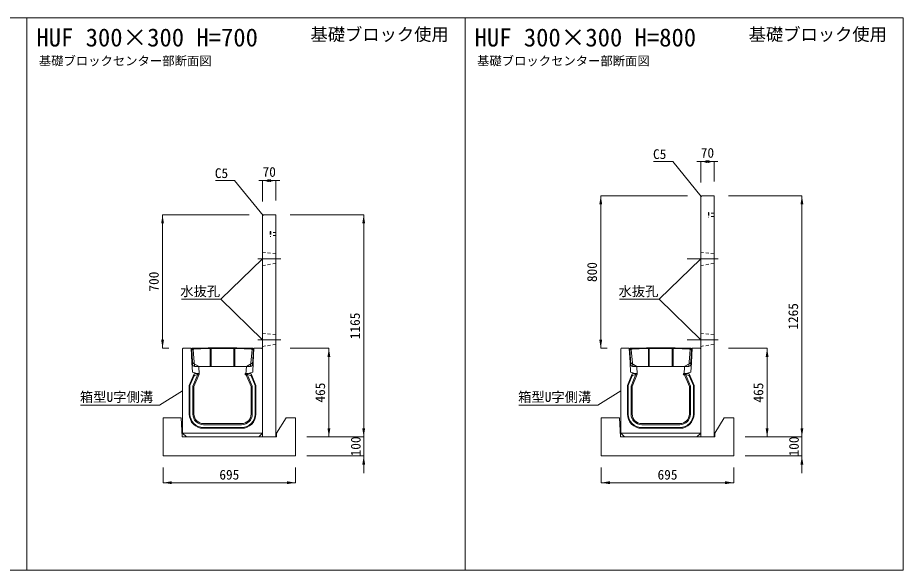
# Model space of a CAD drawing. Units: millimetres at full size. Extents: x 173025 to 194922, y 53822 to 64534.
# Drawn here: x 190274 to 194922, y 58179 to 61079 of the extents above; entities that cross this region are included whole.
import ezdxf
from ezdxf.enums import TextEntityAlignment as Align

# ---------------------------------------------------------------- set-up
doc = ezdxf.new("R2010")
doc.units = ezdxf.units.MM
doc.header["$LTSCALE"] = 20
doc.header["$PDMODE"] = 32
doc.header["$PDSIZE"] = 10
for name, pattern in [('DASHED', [7.5, 6, -1.5]), ('USER1', [28.575, 19.05, -3.175, 3.175, -3.175]), ('USER2', [1.35, 0.75, -0.6])]:
    doc.linetypes.add(name, pattern=pattern)
for name, color, linetype, lineweight in [('0_2', 7, 'Continuous', 20), ('パネックス', 2, 'Continuous', 13), ('図枠', 5, 'Continuous', 13), ('基礎ブロック', 2, 'Continuous', 13), ('寸法線', 7, 'Continuous', 13), ('引出線', 4, 'Continuous', 13), ('本体', 2, 'Continuous', 9), ('箱型U字側溝', 2, 'Continuous', 9), ('ｲﾝｻｰﾄ', 3, 'USER2', 9)]:
    doc.layers.add(name, color=color, linetype=linetype, lineweight=lineweight)
doc.layers.add('文字', color=7, linetype='Continuous')
doc.styles.add('ＭＳ ゴシック', font='')
doc.styles.get('ＭＳ ゴシック').set_extended_font_data('MS Gothic')

# ---------------------------------------------------------------- blocks, each defined once
blk = doc.blocks.new('filled_arrow')
at = {"color": 0, "linetype": 'Continuous', "lineweight": -2}
blk.add_solid([(7.5, 1.25), (0, 0), (7.5, -1.25)], dxfattribs=at)

msp = doc.modelspace()

# ---------------------------------------------------------------- hatches: boundary and pattern name
at = {"layer": '引出線'}
for points in [[(191558.93, 59813.91), (191557.68, 59813.05), (191558.02, 59812.69)], [(193858.93, 59813.91), (193857.68, 59813.05), (193858.02, 59812.69)]]:
    msp.add_hatch(color=256, dxfattribs=at).paths.add_polyline_path(points)

# ---------------------------------------------------------------- linework, layer by layer
at = {"layer": 'パネックス'}
for p, q in [((193858.93, 60138.91), (193863.93, 60143.91)), ((193858.93, 58878.91), (193858.93, 60138.91)), ((193863.93, 60143.91), (193928.93, 60143.91)), ((193928.93, 60143.91), (193928.93, 58878.91)), ((191558.93, 60038.91), (191563.93, 60043.91)), ((191558.93, 58878.91), (191558.93, 60038.91)), ((191563.93, 60043.91), (191628.93, 60043.91)), ((191628.93, 60043.91), (191628.93, 58878.91)), ((191558.93, 59343.91), (191538.93, 59343.91)), ((193858.93, 59343.91), (193838.93, 59343.91)), ((191628.93, 58878.91), (191558.93, 58878.91)), ((193928.93, 58878.91), (193858.93, 58878.91))]:
    msp.add_line(p, q, dxfattribs=at)
at = {"layer": '図枠'}
for p, q in [((179921.93, 61078.91), (194921.93, 61078.91)), ((190321.93, 61078.91), (190321.93, 58178.91)), ((192621.93, 61078.91), (192621.93, 58178.91)), ((194921.93, 61078.91), (194921.93, 58178.91)), ((179921.93, 58178.91), (194921.93, 58178.91))]:
    msp.add_line(p, q, dxfattribs=at)
at = {"layer": '基礎ブロック'}
for p, q in [((191131.93, 58978.91), (191036.93, 58978.91)), ((191036.93, 58978.91), (191036.93, 58878.91)), ((191131.93, 58978.91), (191136.93, 58878.91)), ((191631.93, 58898.91), (191681.93, 58978.91)), ((191731.93, 58978.91), (191681.93, 58978.91)), ((191731.93, 58878.91), (191731.93, 58978.91)), ((193431.93, 58978.91), (193336.93, 58978.91)), ((193336.93, 58978.91), (193336.93, 58878.91)), ((193431.93, 58978.91), (193436.93, 58878.91)), ((193931.93, 58898.91), (193981.93, 58978.91)), ((194031.93, 58978.91), (193981.93, 58978.91)), ((194031.93, 58878.91), (194031.93, 58978.91)), ((191631.93, 58878.91), (191631.93, 58898.91)), ((193931.93, 58878.91), (193931.93, 58898.91)), ((191036.93, 58778.91), (191036.93, 58878.91)), ((191136.93, 58878.91), (191631.93, 58878.91)), ((191731.93, 58778.91), (191731.93, 58878.91)), ((193336.93, 58778.91), (193336.93, 58878.91)), ((193436.93, 58878.91), (193931.93, 58878.91)), ((194031.93, 58778.91), (194031.93, 58878.91)), ((191036.93, 58778.91), (191731.93, 58778.91)), ((193336.93, 58778.91), (194031.93, 58778.91))]:
    msp.add_line(p, q, dxfattribs=at)
at = {"layer": '寸法線'}
for p, q in [((193838.93, 60323.91), (193948.93, 60323.91)), ((193858.93, 60213.91), (193858.93, 60323.91)), ((193928.93, 60218.91), (193928.93, 60323.91)), ((191538.93, 60223.91), (191648.93, 60223.91)), ((191558.93, 60113.91), (191558.93, 60223.91)), ((191628.93, 60118.91), (191628.93, 60223.91)), ((193333.93, 59343.91), (193333.93, 60143.91)), ((193788.93, 60143.91), (193333.93, 60143.91)), ((194003.93, 60143.91), (194389.77, 60143.91)), ((194389.77, 58878.91), (194389.77, 60143.91)), ((191033.93, 59343.91), (191033.93, 60043.91)), ((191488.93, 60043.91), (191033.93, 60043.91)), ((191703.93, 60043.91), (192089.77, 60043.91)), ((192089.77, 58878.91), (192089.77, 60043.91)), ((191066.93, 59343.91), (191033.93, 59343.91)), ((191703.93, 59343.91), (191907.1, 59343.91)), ((191907.1, 59343.91), (191907.1, 58878.91)), ((193366.93, 59343.91), (193333.93, 59343.91)), ((194003.93, 59343.91), (194207.1, 59343.91)), ((194207.1, 59343.91), (194207.1, 58878.91)), ((192089.77, 58968.91), (192089.77, 58688.91)), ((194389.77, 58968.91), (194389.77, 58688.91)), ((191791.93, 58878.91), (192089.77, 58878.91)), ((191806.93, 58878.91), (192089.77, 58878.91)), ((191806.93, 58878.91), (191907.1, 58878.91)), ((194091.93, 58878.91), (194389.77, 58878.91)), ((194106.93, 58878.91), (194389.77, 58878.91)), ((194106.93, 58878.91), (194207.1, 58878.91)), ((191791.93, 58778.91), (192089.77, 58778.91)), ((194091.93, 58778.91), (194389.77, 58778.91)), ((191036.93, 58718.91), (191036.93, 58638.62)), ((191731.93, 58718.91), (191731.93, 58638.62)), ((193336.93, 58718.91), (193336.93, 58638.62)), ((194031.93, 58718.91), (194031.93, 58638.62)), ((191036.93, 58638.62), (191731.93, 58638.62)), ((193336.93, 58638.62), (194031.93, 58638.62))]:
    msp.add_line(p, q, dxfattribs=at)
at = {"layer": '寸法線', "linetype": 'USER1', "lineweight": 9}
for p, q in [((191533.93, 59813.91), (191653.93, 59813.91)), ((193787.07, 59813.91), (193950.78, 59813.91)), ((191533.93, 59388.91), (191653.93, 59388.91)), ((193787.07, 59388.91), (193950.78, 59388.91))]:
    msp.add_line(p, q, dxfattribs=at)
at = {"layer": '引出線'}
for p, q in [((191558.93, 59813.91), (191340, 59601.41)), ((193858.93, 59813.91), (193640, 59601.41))]:
    msp.add_line(p, q, dxfattribs=at)
for points in [[(193861.43, 60141.41), (193712.44, 60323.91), (193611.62, 60323.91)], [(191561.43, 60041.41), (191412.44, 60223.91), (191311.62, 60223.91)], [(191558.93, 59388.91), (191340, 59601.41), (191133.24, 59601.41)], [(193858.93, 59388.91), (193640, 59601.41), (193433.24, 59601.41)], [(191138.93, 59119.91), (191018.72, 59045.63), (190603.22, 59045.63)], [(193438.93, 59119.91), (193318.72, 59045.63), (192903.22, 59045.63)]]:
    msp.add_lwpolyline(points, dxfattribs=at)
for points in [[(191558.93, 59813.91), (191557.68, 59813.05), (191558.02, 59812.69)], [(193858.93, 59813.91), (193857.68, 59813.05), (193858.02, 59812.69)]]:
    msp.add_lwpolyline(points, close=True, dxfattribs=at)
at = {"layer": '本体', "linetype": 'USER2'}
for p, q in [((191558.93, 59848.91), (191628.93, 59838.91)), ((193858.93, 59848.91), (193928.93, 59838.91)), ((191558.93, 59778.91), (191628.93, 59788.91)), ((193858.93, 59778.91), (193928.93, 59788.91)), ((191558.93, 59423.91), (191628.93, 59413.91)), ((193858.93, 59423.91), (193928.93, 59413.91)), ((191558.93, 59353.91), (191628.93, 59363.91)), ((193858.93, 59353.91), (193928.93, 59363.91))]:
    msp.add_line(p, q, dxfattribs=at)
at = {"layer": '箱型U字側溝'}
for p, q in [((191187.13, 59339.77), (191197.99, 59339.77)), ((191499.84, 59339.77), (191510.7, 59339.77)), ((193487.13, 59339.77), (193497.99, 59339.77)), ((193799.84, 59339.77), (193810.7, 59339.77)), ((191199.05, 59209.38), (191199.17, 59199.25)), ((191218.93, 59207.71), (191225.93, 59208.91)), ((191478.92, 59207.71), (191471.93, 59208.91)), ((191498.81, 59209.38), (191498.68, 59199.25)), ((193499.05, 59209.38), (193499.17, 59199.25)), ((193518.93, 59207.71), (193525.93, 59208.91)), ((193778.92, 59207.71), (193771.93, 59208.91)), ((193798.81, 59209.38), (193798.68, 59199.25)), ((191448.93, 58948.91), (191248.93, 58948.91)), ((191248.93, 58942.91), (191448.93, 58942.91)), ((193748.93, 58948.91), (193548.93, 58948.91)), ((193548.93, 58942.91), (193748.93, 58942.91)), ((191138.93, 58898.91), (191558.93, 58898.91)), ((191448.93, 58927.91), (191248.93, 58927.91)), ((191248.93, 58923.91), (191448.93, 58923.91)), ((193438.93, 58898.91), (193858.93, 58898.91)), ((193748.93, 58927.91), (193548.93, 58927.91)), ((193548.93, 58923.91), (193748.93, 58923.91))]:
    msp.add_line(p, q, dxfattribs=at)
at = {"layer": '箱型U字側溝', "lineweight": 18}
for p, q in [((191201.46, 59248.77), (191496.37, 59248.77)), ((193501.46, 59248.77), (193796.37, 59248.77))]:
    msp.add_line(p, q, dxfattribs=at)
at = {"layer": '箱型U字側溝', "lineweight": 13}
for p, q in [((191448.93, 58948.91), (191248.93, 58948.91)), ((193748.93, 58948.91), (193548.93, 58948.91))]:
    msp.add_line(p, q, dxfattribs=at)
for points in [[(191223.93, 59248.91), (191187.93, 59268.91), (191183.93, 59343.91), (191141.93, 59343.91), (191138.93, 59340.91), (191138.93, 58898.91), (191158.93, 58878.91), (191538.93, 58878.91), (191558.93, 58898.91), (191558.93, 59340.91), (191555.93, 59343.91), (191513.93, 59343.91), (191509.93, 59268.91), (191473.93, 59248.91), (191471.93, 59208.91), (191498.93, 59143.91), (191498.93, 58998.91)], [(193523.93, 59248.91), (193487.93, 59268.91), (193483.93, 59343.91), (193441.93, 59343.91), (193438.93, 59340.91), (193438.93, 58898.91), (193458.93, 58878.91), (193838.93, 58878.91), (193858.93, 58898.91), (193858.93, 59340.91), (193855.93, 59343.91), (193813.93, 59343.91), (193809.93, 59268.91), (193773.93, 59248.91), (193771.93, 59208.91), (193798.93, 59143.91), (193798.93, 58998.91)], [(191198.93, 58998.91), (191198.93, 59143.91), (191225.93, 59208.91), (191223.93, 59248.91)], [(193498.93, 58998.91), (193498.93, 59143.91), (193525.93, 59208.91), (193523.93, 59248.91)]]:
    msp.add_lwpolyline(points, dxfattribs=at)
at = {"layer": '箱型U字側溝', "lineweight": 18}
for points in [[(191190.7, 59272.73), (191187.13, 59339.77), (191190.92, 59343.77)], [(191197.92, 59343.77), (191190.92, 59343.77), (191187.13, 59339.77), (191191.48, 59258.24)], [(191506.35, 59258.24), (191510.7, 59339.77), (191506.92, 59343.77), (191499.92, 59343.77)], [(191506.92, 59343.77), (191510.7, 59339.77), (191507.13, 59272.73)], [(193490.7, 59272.73), (193487.13, 59339.77), (193490.92, 59343.77)], [(193497.92, 59343.77), (193490.92, 59343.77), (193487.13, 59339.77), (193491.48, 59258.24)], [(193806.35, 59258.24), (193810.7, 59339.77), (193806.92, 59343.77), (193799.92, 59343.77)], [(193806.92, 59343.77), (193810.7, 59339.77), (193807.13, 59272.73)], [(191501.79, 59264.41), (191472.01, 59248.77), (191225.82, 59248.77), (191196.04, 59264.41)], [(193801.79, 59264.41), (193772.01, 59248.77), (193525.82, 59248.77), (193496.04, 59264.41)]]:
    msp.add_lwpolyline(points, dxfattribs=at)
at = {"layer": '箱型U字側溝', "color": 5}
for points in [[(191190.92, 59340.86), (191196.29, 59340.77), (191194.13, 59336.77), (191187.28, 59336.88)], [(191506.92, 59340.86), (191501.54, 59340.77), (191503.7, 59336.77), (191510.55, 59336.88)], [(193490.92, 59340.86), (193496.29, 59340.77), (193494.13, 59336.77), (193487.28, 59336.88)], [(193806.92, 59340.86), (193801.54, 59340.77), (193803.7, 59336.77), (193810.55, 59336.88)]]:
    msp.add_lwpolyline(points, close=True, dxfattribs=at)
at = {"layer": '箱型U字側溝', "color": 5, "linetype": 'DASHED'}
for points in [[(191201.98, 59248.77), (191194.13, 59336.77), (191197.92, 59343.77)], [(191495.85, 59248.77), (191503.7, 59336.77), (191499.92, 59343.77)], [(193501.98, 59248.77), (193494.13, 59336.77), (193497.92, 59343.77)], [(193795.85, 59248.77), (193803.7, 59336.77), (193799.92, 59343.77)]]:
    msp.add_lwpolyline(points, dxfattribs=at)
at = {"layer": '箱型U字側溝'}
for points in [[(191281.86, 59346.18), (191283.92, 59342.22), (191283.92, 59248.77)], [(191288.92, 59248.77), (191288.92, 59342.3), (191286.86, 59346.26)], [(191408.92, 59248.77), (191408.92, 59342.3), (191410.97, 59346.26)], [(191413.92, 59248.77), (191413.92, 59342.22), (191415.97, 59346.18)], [(193581.86, 59346.18), (193583.92, 59342.22), (193583.92, 59248.77)], [(193588.92, 59248.77), (193588.92, 59342.3), (193586.86, 59346.26)], [(193708.92, 59248.77), (193708.92, 59342.3), (193710.97, 59346.26)], [(193713.92, 59248.77), (193713.92, 59342.22), (193715.97, 59346.18)], [(191198.93, 58998.91), (191198.93, 59143.91), (191225.93, 59208.91), (191225.68, 59213.94), (191199.05, 59209.38), (191173.93, 59148.9), (191173.93, 58998.91)], [(191177.93, 58998.91), (191177.93, 59148.1), (191199.23, 59199.38), (191218.93, 59207.71), (191192.93, 59145.11), (191192.93, 58998.91)], [(191523.93, 58998.91), (191523.93, 59148.9), (191498.81, 59209.38), (191472.18, 59213.94), (191471.93, 59208.91), (191498.93, 59143.91), (191498.93, 58998.91)], [(191478.92, 59207.71), (191498.68, 59199.25), (191519.93, 59148.1), (191519.93, 58998.91)], [(191504.93, 58998.91), (191504.93, 59145.11), (191478.92, 59207.71)], [(193498.93, 58998.91), (193498.93, 59143.91), (193525.93, 59208.91), (193525.68, 59213.94), (193499.05, 59209.38), (193473.93, 59148.9), (193473.93, 58998.91)], [(193477.93, 58998.91), (193477.93, 59148.1), (193499.23, 59199.38), (193518.93, 59207.71), (193492.93, 59145.11), (193492.93, 58998.91)], [(193823.93, 58998.91), (193823.93, 59148.9), (193798.81, 59209.38), (193772.18, 59213.94), (193771.93, 59208.91), (193798.93, 59143.91), (193798.93, 58998.91)], [(193778.92, 59207.71), (193798.68, 59199.25), (193819.93, 59148.1), (193819.93, 58998.91)], [(193804.93, 58998.91), (193804.93, 59145.11), (193778.92, 59207.71)]]:
    msp.add_lwpolyline(points, dxfattribs=at)
at = {"layer": '箱型U字側溝', "linetype": 'DASHED', "lineweight": 13}
for points in [[(191225.93, 59208.91), (191190.59, 59218.91), (191187.93, 59268.91)], [(191471.93, 59208.91), (191507.26, 59218.91), (191509.93, 59268.91)], [(193525.93, 59208.91), (193490.59, 59218.91), (193487.93, 59268.91)], [(193771.93, 59208.91), (193807.26, 59218.91), (193809.93, 59268.91)]]:
    msp.add_lwpolyline(points, dxfattribs=at)
at = {"layer": '箱型U字側溝', "lineweight": 18}
for centre, radius, start, end in [((191348.92, 55545.1), 3801.67, 87.72365, 92.27635), ((193648.92, 55545.1), 3801.67, 87.72365, 92.27635), ((191200.69, 59273.26), 10, 183.05288, 242.29297), ((191497.14, 59273.26), 10, 297.70703, 356.94712), ((193500.69, 59273.26), 10, 183.05288, 242.29297), ((193797.14, 59273.26), 10, 297.70703, 356.94712), ((191201.46, 59258.77), 10, 183.05288, 270), ((191496.37, 59258.77), 10, 270, 356.94712), ((193501.46, 59258.77), 10, 183.05288, 270), ((193796.37, 59258.77), 10, 270, 356.94712)]:
    msp.add_arc(centre, radius, start, end, dxfattribs=at)
at = {"layer": '箱型U字側溝'}
for centre, radius, start, end in [((191348.92, 55545.1), 3797.67, 87.72245, 92.27755), ((193648.92, 55545.1), 3797.67, 87.72245, 92.27755), ((191248.93, 58998.91), 75, 180, 270), ((191248.93, 58998.91), 71, 180, 270), ((191248.93, 58998.91), 56, 180, 270), ((191248.93, 58998.91), 50, 180, 270), ((191448.93, 58998.91), 71, 270, 0), ((191448.93, 58998.91), 56, 270, 0), ((191448.93, 58998.91), 75, 270, 0), ((191448.93, 58998.91), 50, 270, 0), ((193548.93, 58998.91), 75, 180, 270), ((193548.93, 58998.91), 71, 180, 270), ((193548.93, 58998.91), 56, 180, 270), ((193548.93, 58998.91), 50, 180, 270), ((193748.93, 58998.91), 71, 270, 0), ((193748.93, 58998.91), 56, 270, 0), ((193748.93, 58998.91), 75, 270, 0), ((193748.93, 58998.91), 50, 270, 0)]:
    msp.add_arc(centre, radius, start, end, dxfattribs=at)
at = {"layer": '箱型U字側溝', "lineweight": 13}
for centre, start, end in [((191248.93, 58998.91), 180, 270), ((191448.93, 58998.91), 270, 0), ((193548.93, 58998.91), 180, 270), ((193748.93, 58998.91), 270, 0)]:
    msp.add_arc(centre, 50, start, end, dxfattribs=at)
at = {"layer": '箱型U字側溝'}
for p in [(191471.93, 59208.91), (193771.93, 59208.91)]:
    msp.add_point(p, dxfattribs=at)
at = {"layer": 'ｲﾝｻｰﾄ'}
for p, q in [((193901.93, 60056.41), (193898.93, 60056.41)), ((193898.93, 60056.41), (193898.93, 60031.41)), ((193901.93, 60056.41), (193901.93, 60031.41)), ((193901.93, 60031.41), (193898.93, 60031.41)), ((193928.93, 60052.41), (193901.93, 60052.41)), ((193928.93, 60035.41), (193901.93, 60035.41)), ((193928.93, 60052.42), (193928.93, 60035.41)), ((191601.93, 59956.41), (191598.93, 59956.41)), ((191598.93, 59956.41), (191598.93, 59931.41)), ((191601.93, 59931.41), (191598.93, 59931.41)), ((191601.93, 59956.41), (191601.93, 59931.41)), ((191628.93, 59952.41), (191601.93, 59952.41)), ((191628.93, 59935.41), (191601.93, 59935.41)), ((191628.93, 59952.42), (191628.93, 59935.41))]:
    msp.add_line(p, q, dxfattribs=at)

# ---------------------------------------------------------------- block references
at = {"layer": '寸法線', "xscale": 6, "yscale": 6}
for p in [(193858.93, 60323.91), (191558.93, 60223.91), (191036.93, 58638.62), (193336.93, 58638.62)]:
    msp.add_blockref('filled_arrow', p, dxfattribs=at)
for p, rotation in [((193928.93, 60323.91), 180), ((191628.93, 60223.91), 180), ((193333.93, 60143.91), 270), ((194389.77, 60143.91), 270), ((191033.93, 60043.91), 270), ((192089.77, 60043.91), 270), ((191033.93, 59343.91), 90), ((193333.93, 59343.91), 90), ((191907.1, 59343.91), 270), ((194207.1, 59343.91), 270), ((191907.1, 58878.91), 90), ((192089.77, 58878.91), 90), ((192089.77, 58878.91), 90), ((194207.1, 58878.91), 90), ((194389.77, 58878.91), 90), ((194389.77, 58878.91), 90), ((192089.77, 58778.91), 270), ((194389.77, 58778.91), 270), ((191731.93, 58638.62), 180), ((194031.93, 58638.62), 180)]:
    msp.add_blockref('filled_arrow', p, dxfattribs=dict(at, rotation=rotation))
at = {"layer": '引出線', "xscale": 0.2, "yscale": 0.2}
for p, rotation in [((193861.43, 60141.41), 129.2), ((191561.43, 60041.41), 129.2), ((191558.93, 59388.91), 135.9), ((193858.93, 59388.91), 135.9), ((191138.93, 59119.91), 211.7), ((193438.93, 59119.91), 211.7)]:
    msp.add_blockref('filled_arrow', p, dxfattribs=dict(at, rotation=rotation))

# ---------------------------------------------------------------- texts
at = {"layer": '0_2', "style": 'ＭＳ ゴシック'}
for p in [(190384.69, 60814.49), (192684.69, 60814.49)]:
    msp.add_text('基礎ブロックセンター部断面図', height=47.47, dxfattribs=at).set_placement(p, align=Align.BOTTOM_LEFT)
at = {"layer": '寸法線', "style": 'ＭＳ ゴシック'}
for s, p in [('70', (193893.93, 60369.66)), ('70', (191593.93, 60269.66)), ('695', (191384.43, 58680.62)), ('695', (193684.43, 58680.62))]:
    msp.add_text(s, height=51.27, dxfattribs=at).set_placement(p, align=Align.MIDDLE_CENTER)
for s, p in [('800', (193288.18, 59743.91)), ('700', (190988.18, 59693.91)), ('1265', (194344.02, 59511.41)), ('1165', (192044.02, 59461.41)), ('465', (191861.35, 59111.41)), ('465', (194161.35, 59111.41)), ('100', (192047.77, 58828.91)), ('100', (194347.77, 58828.91))]:
    msp.add_text(s, height=51.27, rotation=90, dxfattribs=at).set_placement(p, align=Align.MIDDLE_CENTER)
at = {"layer": '引出線', "style": 'ＭＳ ゴシック'}
for s, p in [('C5', (193643.28, 60388.71)), ('C5', (191343.28, 60288.71)), ('箱型U字側溝', (190792.22, 59114)), ('箱型U字側溝', (193092.22, 59114))]:
    msp.add_text(s, height=51.27, dxfattribs=at).set_placement(p, align=Align.TOP_CENTER)
for p in [(191336.63, 59668.96), (193636.63, 59668.96)]:
    msp.add_text('水抜孔', height=51.27, dxfattribs=at).set_placement(p, align=Align.TOP_RIGHT)
at = {"layer": '文字', "style": 'ＭＳ ゴシック'}
for p in [(192535.75, 60938.26), (194835.75, 60938.26)]:
    msp.add_text('基礎ブロック使用', height=66.46, dxfattribs=at).set_placement(p, align=Align.BOTTOM_RIGHT)
for s, p in [('HUF 300×300 H=700', (190371.93, 60899.41)), ('HUF 300×300 H=800', (192671.93, 60899.41))]:
    msp.add_text(s, height=94.94, dxfattribs=at).set_placement(p, align=Align.BOTTOM_LEFT)

doc.saveas('drawing.dxf')
